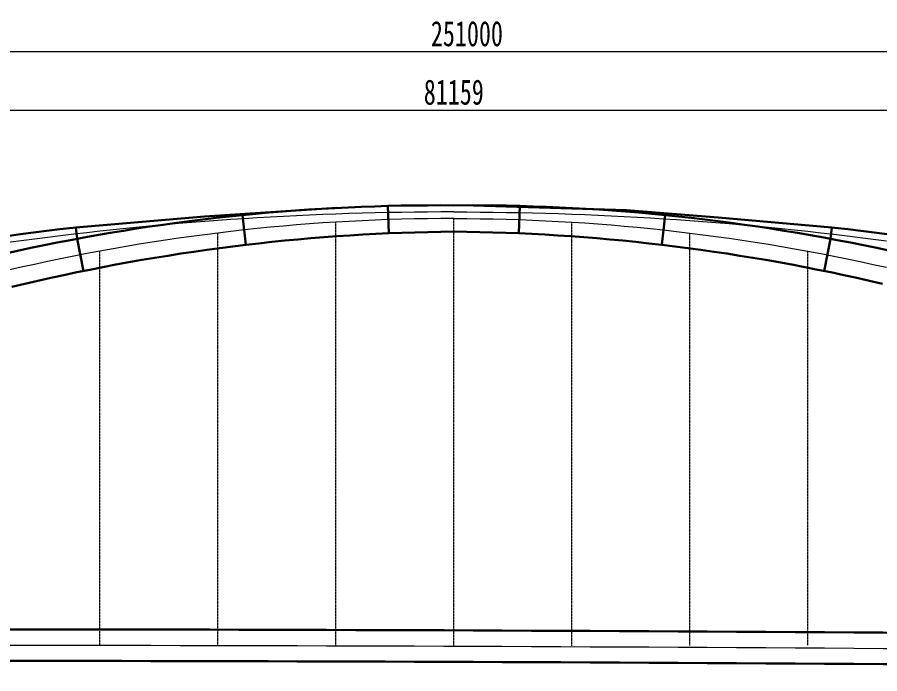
# Model space of a CAD drawing. Header units: millimetres. Extents: x -333068 to 789443, y 114680 to 345248.
# Drawn here: x 339714 to 405515, y 217493 to 267540 of the extents above; entities that cross this region are included whole.
import ezdxf

# ---------------------------------------------------------------- set-up
doc = ezdxf.new("R2010")
doc.units = ezdxf.units.MM
doc.linetypes.add('CENTER2', pattern=[28.575, 19.05, -3.175, 3.175, -3.175])
doc.layers.get('Defpoints').update_dxf_attribs({"color": 8})
for name, color, linetype, lineweight in [('中心线', 2, 'CENTER2', 15), ('标注', 4, 'Continuous', 13), ('桥 构造粗实', 1, 'Continuous', 30), ('细实线', 4, 'Continuous', 15)]:
    doc.layers.add(name, color=color, linetype=linetype, lineweight=lineweight)
doc.styles.add('111', font='', dxfattribs={"width": 0.7})
doc.styles.get('111').set_extended_font_data('仿宋_GB2312')
doc.dimstyles.new('200', dxfattribs={"dimscale": 0, "dimtxt": 2.5, "dimasz": 1, "dimexe": 1, "dimexo": 1, "dimgap": 0.6, "dimtad": 1, "dimdec": 0, "dimdsep": 46, "dimtxsty": '111', "dimblk": 'OBLIQUE', "dimcen": 0, "dimclrd": 4, "dimclre": 4, "dimclrt": 4, "dimadec": 1, "dimazin": 2, "dimtfac": 1, "dimtdec": 0, "dimtix": 1, "dimtmove": 2, "dimatfit": 3, "dimfxl": 4, "dimfxlon": 1, "dimtolj": 1, "dimlwd": -1, "dimlwe": -1, "dimarcsym": 0})

# ---------------------------------------------------------------- blocks, each defined once
blk = doc.blocks.new('_Oblique')
at = {"color": 0, "linetype": 'ByBlock', "lineweight": -2}
blk.add_line((-0.5, -0.5), (0.5, 0.5), dxfattribs=at)
blk = doc.blocks.new('*D66')
at = {"layer": 'Defpoints', "color": 0}
for p in [(413598, 260446), (332440, 252455), (413598, 249378)]:
    blk.add_point(p, dxfattribs=at)
at = {"layer": '细实线', "color": 4}
for p, q in [((332440, 257369), (332440, 261215)), ((413598, 257369), (413598, 261215)), ((332440, 260446), (413598, 260446))]:
    blk.add_line(p, q, dxfattribs=at)
at = {"layer": '细实线', "color": 4, "xscale": 769.2307692307704, "yscale": 769.2307692307704, "zscale": 769.2307692307704, "rotation": 180}
blk.add_blockref('_Oblique', (332440, 260446), dxfattribs=at)
at = {"layer": '细实线', "color": 4, "xscale": 769.2307692307704, "yscale": 769.2307692307704, "zscale": 769.2307692307704}
blk.add_blockref('_Oblique', (413598, 260446), dxfattribs=at)
at = {"layer": '细实线', "color": 4, "insert": (373019, 261822), "char_height": 1923.1, "attachment_point": 5, "style": '111'}
blk.add_mtext('\\A1;81159', dxfattribs=at)
blk = doc.blocks.new('*D99')
at = {"layer": 'Defpoints', "color": 0}
for p in [(248519, 264902), (248519, 221456), (499519, 220429)]:
    blk.add_point(p, dxfattribs=at)
at = {"layer": '细实线', "color": 4}
for p, q in [((248519, 261825), (248519, 265671)), ((499519, 261825), (499519, 265671)), ((499519, 264902), (248519, 264902))]:
    blk.add_line(p, q, dxfattribs=at)
at = {"layer": '细实线', "color": 4, "xscale": 769.2307692307704, "yscale": 769.2307692307704, "zscale": 769.2307692307704, "rotation": 180}
blk.add_blockref('_Oblique', (248519, 264902), dxfattribs=at)
at = {"layer": '细实线', "color": 4, "xscale": 769.2307692307704, "yscale": 769.2307692307704, "zscale": 769.2307692307704}
blk.add_blockref('_Oblique', (499519, 264902), dxfattribs=at)
at = {"layer": '细实线', "color": 4, "insert": (374019, 266278), "char_height": 1923.1, "attachment_point": 5, "style": '111'}
blk.add_mtext('\\A1;251000', dxfattribs=at)

msp = doc.modelspace()

# ---------------------------------------------------------------- linework, layer by layer
at = {"layer": '中心线', "color": 4, "ltscale": 0.4}
for p, q in [((373018.97828, 219598.01712), (373018.97828, 252197.01712)), ((364018.97828, 219629.80554), (364018.97828, 251920.38205)), ((382018.97828, 219629.80554), (382018.97828, 251920.38205)), ((355018.97828, 219652.71388), (355018.97828, 251090.47686)), ((391018.97828, 219652.71388), (391018.97828, 251090.47686)), ((346018.97828, 219668.25854), (346018.97828, 249707.30153)), ((400018.97828, 219668.25854), (400018.97828, 249707.30153))]:
    msp.add_line(p, q, dxfattribs=at)
at = {"layer": '标注', "ltscale": 550}
for points in [[(373018.97828, 252697.01712), (372018.97828, 252695.00162), (371018.97828, 252688.95514), (370018.97828, 252678.87766), (369018.97828, 252664.76919), (368018.97828, 252646.62974), (367018.97828, 252624.45929), (366018.97828, 252598.25785), (365018.97828, 252568.02543), (364018.97828, 252533.76201), (363018.97828, 252495.4676), (362018.97828, 252453.1422), (361018.97828, 252406.78581), (360018.97828, 252356.39843), (359018.97828, 252301.98006), (358018.97828, 252243.5307), (357018.97828, 252181.05035), (356018.97828, 252114.53901), (355018.97828, 252043.99668), (354018.97828, 251969.42336), (353018.97828, 251890.81904), (352018.97828, 251808.18374), (351018.97828, 251721.51745), (350018.97828, 251630.82016), (349018.97828, 251536.09189), (348018.97828, 251437.33263), (347018.97828, 251334.54237), (346018.97828, 251227.72113), (345018.97828, 251116.86889), (344018.97828, 251001.98567), (343018.97828, 250883.07145), (342018.97828, 250760.12624), (341018.97828, 250633.15005), (340018.97828, 250502.14286), (339018.97828, 250367.10468)], [(373018.97828, 252697.01712), (374018.97828, 252695.00162), (375018.97828, 252688.95514), (376018.97828, 252678.87766), (377018.97828, 252664.76919), (378018.97828, 252646.62974), (379018.97828, 252624.45929), (380018.97828, 252598.25785), (381018.97828, 252568.02543), (382018.97828, 252533.76201), (383018.97828, 252495.4676), (384018.97828, 252453.1422), (385018.97828, 252406.78581), (386018.97828, 252356.39843), (387018.97828, 252301.98006), (388018.97828, 252243.5307), (389018.97828, 252181.05035), (390018.97828, 252114.53901), (391018.97828, 252043.99668), (392018.97828, 251969.42336), (393018.97828, 251890.81904), (394018.97828, 251808.18374), (395018.97828, 251721.51745), (396018.97828, 251630.82016), (397018.97828, 251536.09189), (398018.97828, 251437.33263), (399018.97828, 251334.54237), (400018.97828, 251227.72113), (401018.97828, 251116.86889), (402018.97828, 251001.98567), (403018.97828, 250883.07145), (404018.97828, 250760.12624), (405018.97828, 250633.15005), (406018.97828, 250502.14286)], [(373018.97828, 252197.01712), (372018.97828, 252193.60187), (371018.97828, 252183.35613), (370018.97828, 252166.27989), (369018.97828, 252142.37315), (368018.97828, 252111.63592), (367018.97828, 252074.0682), (366018.97828, 252029.66998), (365018.97828, 251978.44126), (364018.97828, 251920.38205), (363018.97828, 251855.49235), (362018.97828, 251783.77214), (361018.97828, 251705.22145), (360018.97828, 251619.84025), (359018.97828, 251527.62856), (358018.97828, 251428.58638), (357018.97828, 251322.7137), (356018.97828, 251210.01053), (355018.97828, 251090.47686), (354018.97828, 250964.11269), (353018.97828, 250830.91803), (352018.97828, 250690.89287), (351018.97828, 250544.03722), (350018.97828, 250390.35107), (349018.97828, 250229.83443), (348018.97828, 250062.48729), (347018.97828, 249888.30966), (346018.97828, 249707.30153), (345018.97828, 249519.46291), (344018.97828, 249324.79379), (343018.97828, 249123.29417), (342018.97828, 248914.96406), (341018.97828, 248699.80345), (340018.97828, 248477.81235), (339018.97828, 248248.99075)], [(373018.97828, 252197.01712), (372018.97828, 252193.60187), (371018.97828, 252183.35613), (370018.97828, 252166.27989), (369018.97828, 252142.37315), (368018.97828, 252111.63592), (367018.97828, 252074.0682), (366018.97828, 252029.66998), (365018.97828, 251978.44126), (364018.97828, 251920.38205), (363018.97828, 251855.49235), (362018.97828, 251783.77214), (361018.97828, 251705.22145), (360018.97828, 251619.84025), (359018.97828, 251527.62856), (358018.97828, 251428.58638), (357018.97828, 251322.7137), (356018.97828, 251210.01053), (355018.97828, 251090.47686), (354018.97828, 250964.11269), (353018.97828, 250830.91803), (352018.97828, 250690.89287), (351018.97828, 250544.03722), (350018.97828, 250390.35107), (349018.97828, 250229.83443), (348018.97828, 250062.48729), (347018.97828, 249888.30966), (346018.97828, 249707.30153), (345018.97828, 249519.46291), (344018.97828, 249324.79379), (343018.97828, 249123.29417), (342018.97828, 248914.96406), (341018.97828, 248699.80345), (340018.97828, 248477.81235), (339018.97828, 248248.99075)], [(373018.97828, 252197.01712), (374018.97828, 252193.60187), (375018.97828, 252183.35613), (376018.97828, 252166.27989), (377018.97828, 252142.37315), (378018.97828, 252111.63592), (379018.97828, 252074.0682), (380018.97828, 252029.66998), (381018.97828, 251978.44126), (382018.97828, 251920.38205), (383018.97828, 251855.49235), (384018.97828, 251783.77214), (385018.97828, 251705.22145), (386018.97828, 251619.84025), (387018.97828, 251527.62856), (388018.97828, 251428.58638), (389018.97828, 251322.7137), (390018.97828, 251210.01053), (391018.97828, 251090.47686), (392018.97828, 250964.11269), (393018.97828, 250830.91803), (394018.97828, 250690.89287), (395018.97828, 250544.03722), (396018.97828, 250390.35107), (397018.97828, 250229.83443), (398018.97828, 250062.48729), (399018.97828, 249888.30966), (400018.97828, 249707.30153), (401018.97828, 249519.46291), (402018.97828, 249324.79379), (403018.97828, 249123.29417), (404018.97828, 248914.96406), (405018.97828, 248699.80345), (406018.97828, 248477.81235)]]:
    msp.add_lwpolyline(points, dxfattribs=at)
msp.add_lwpolyline([(275196.36792, 219515.11478, -0.0009272705), (298505.44294, 219628.27031), (298520.13085, 219628.31437, -0.0032499234), (441514.37278, 219127.85638), (441544.67951, 219127.55332, -0.0012685193), (471986.70021, 218745.89103, -0.0012685193)], format="xyb", dxfattribs=at)
at = {"layer": '桥 构造粗实'}
for p, q in [((353996.60182, 252346.63375), (364106.17454, 253004.671)), ((367986.92387, 253154.85649), (368051.05793, 251068.32959)), ((386203.48477, 252840.04371), (374529.37272, 253201.54477)), ((378051.0327, 253154.85649), (377986.89864, 251068.32959)), ((393175.83193, 252285.79014), (386203.48477, 252840.04371)), ((344179.68173, 251523.73652), (353996.60182, 252346.63375)), ((356891.29, 252455.56709), (357146.63805, 250189.89838)), ((389146.66657, 252455.56709), (388891.31851, 250189.89838)), ((401858.27484, 251523.73652), (393175.83193, 252285.79014)), ((344280.23476, 250648.47353), (344179.68173, 251523.73652)), ((401757.72181, 250648.47353), (401858.27484, 251523.73652)), ((344280.24211, 250648.4749), (344757.70607, 248195.77995)), ((401757.71446, 250648.4749), (401280.25049, 248195.77995))]:
    msp.add_line(p, q, dxfattribs=at)
for points in [[(373018.97828, 253197.01712), (372012.08818, 253202.32834), (371005.07952, 253200.7612), (369997.95331, 253192.31449), (368990.71058, 253176.98706), (367983.35241, 253154.77775), (366975.87988, 253125.68542), (365968.29414, 253089.70898), (364960.59634, 253046.84734), (363952.78766, 252997.09945), (362944.86932, 252940.46429), (361936.84256, 252876.94083), (360928.70864, 252806.52812), (359920.46885, 252729.2252), (358912.1245, 252645.03114), (357903.67692, 252553.94506), (356895.12748, 252455.96609), (355886.47754, 252351.0934), (354877.7285, 252239.32617), (353868.88178, 252120.66364), (352859.9388, 251995.10506), (351850.90101, 251862.64971), (350841.76987, 251723.29692), (349832.54685, 251577.04602), (348823.23345, 251423.89639), (347813.83116, 251263.84745), (346804.34149, 251096.89863), (345794.76596, 250923.0494), (344785.10609, 250742.29928), (343775.36343, 250554.64779), (342765.53951, 250360.09449), (341755.63589, 250158.63899), (340745.6541, 249950.28092), (339735.59571, 249735.01992), (338725.46228, 249512.8557)], [(373018.97828, 253197.01712), (374025.86839, 253202.32834), (375032.87705, 253200.7612), (376040.00326, 253192.31449), (377047.24599, 253176.98706), (378054.60416, 253154.77775), (379062.07668, 253125.68542), (380069.66242, 253089.70898), (381077.36023, 253046.84734), (382085.1689, 252997.09945), (383093.08724, 252940.46429), (384101.11401, 252876.94083), (385109.24793, 252806.52812), (386117.48772, 252729.2252), (387125.83207, 252645.03114), (388134.27964, 252553.94506), (389142.82909, 252455.96609), (390151.47903, 252351.0934), (391160.22806, 252239.32617), (392169.07479, 252120.66364), (393178.01777, 251995.10506), (394187.05556, 251862.64971), (395196.1867, 251723.29692), (396205.40971, 251577.04602), (397214.72312, 251423.89639), (398224.12541, 251263.84745), (399233.61508, 251096.89863), (400243.19061, 250923.0494), (401252.85048, 250742.29928), (402262.59314, 250554.64779), (403272.41705, 250360.09449), (404282.32068, 250158.63899), (405292.30246, 249950.28092), (406302.36085, 249735.01992)], [(344179.68173, 251523.73652), (343960.92436, 251498.60497), (342958.95087, 251379.45608), (341956.98024, 251256.26859), (340955.01253, 251129.04254), (339953.04784, 250997.77796), (338951.08625, 250862.4749)], [(401858.27484, 251523.73652), (402077.03221, 251498.60497), (403079.00569, 251379.45608), (404080.97633, 251256.26859), (405082.94404, 251129.04254), (406084.90873, 250997.77796)], [(373018.97828, 251197.01712), (372025.86839, 251184.8754), (371032.87705, 251165.95106), (370040.00326, 251140.24528), (369047.24599, 251107.75925), (368054.60416, 251068.4941), (367062.07668, 251022.45098), (366069.66242, 250969.63098), (365077.36023, 250910.03518), (364085.1689, 250843.66465), (363093.08724, 250770.5204), (362101.11401, 250690.60345), (361109.24793, 250603.91477), (360117.48772, 250510.45531), (359125.83207, 250410.22599), (358134.27964, 250303.2277), (357142.82909, 250189.46131), (356151.47903, 250068.92766), (355160.22806, 249941.62754), (354169.07479, 249807.56174), (353178.01777, 249666.731), (352187.05556, 249519.13603), (351196.1867, 249364.77753), (350205.40971, 249203.65613), (349214.72312, 249035.77247), (348224.12541, 248861.12714), (347233.61508, 248679.72069), (346243.19061, 248491.55366), (345252.85048, 248296.62653), (344262.59314, 248094.93978), (343272.41705, 247886.49385), (342282.32068, 247671.28912), (341292.30246, 247449.32599), (340302.36085, 247220.60478), (339312.49429, 246985.12581)], [(373018.97828, 251197.01712), (374012.08818, 251184.8754), (375005.07952, 251165.95106), (375997.95331, 251140.24528), (376990.71058, 251107.75925), (377983.35241, 251068.4941), (378975.87988, 251022.45098), (379968.29414, 250969.63098), (380960.59634, 250910.03518), (381952.78766, 250843.66465), (382944.86932, 250770.5204), (383936.84256, 250690.60345), (384928.70864, 250603.91477), (385920.46885, 250510.45531), (386912.1245, 250410.22599), (387903.67692, 250303.2277), (388895.12748, 250189.46131), (389886.47754, 250068.92766), (390877.7285, 249941.62754), (391868.88178, 249807.56174), (392859.9388, 249666.731), (393850.90101, 249519.13603), (394841.76987, 249364.77753), (395832.54685, 249203.65613), (396823.23345, 249035.77247), (397813.83116, 248861.12714), (398804.34149, 248679.72069), (399794.76596, 248491.55366), (400785.10609, 248296.62653), (401775.36343, 248094.93978), (402765.53951, 247886.49385), (403755.63589, 247671.28912), (404745.6541, 247449.32599), (405735.59571, 247220.60478)]]:
    msp.add_lwpolyline(points, dxfattribs=at)
for points in [[(271638.97828, 220690.24071, -0.0010687907), (298505.44294, 220828.27031), (298520.13085, 220828.31437, -0.0032499234), (441514.37278, 220327.85638), (441544.67951, 220327.55332, -0.0014107145), (475398.97828, 219893.48073, -0.0014107145)], [(271638.97828, 218290.24071, -0.0010687907), (298505.44294, 218428.27031), (298520.13085, 218428.31437, -0.0032499234), (441514.37278, 217927.85638), (441544.67951, 217927.55332, -0.0014107145), (475398.97828, 217493.48073, -0.0014107145)]]:
    msp.add_lwpolyline(points, format="xyb", dxfattribs=at)

# ---------------------------------------------------------------- dimensions: what is measured, and where the dimension line sits
at = {"layer": '细实线'}
for base, p1, p2, picture, middle in [((248518.97828, 264901.50382), (499518.97828, 220429.08207), (248518.97828, 221455.78171), '*D99', (374018.97828, 266277.8032)), ((413598.3296, 260445.61356), (332439.62697, 252454.56583), (413598.3296, 249377.64276), '*D66', (373018.97828, 261821.91294))]:
    dim = msp.add_linear_dim(base=base, p1=p1, p2=p2, dimstyle='200', override={"dimscale": 769.230769, "dimarcsym": 1}, dxfattribs=at)
    dim.commit()
    dim.dimension.update_dxf_attribs({"geometry": picture, "text_midpoint": middle})

doc.saveas('drawing.dxf')
